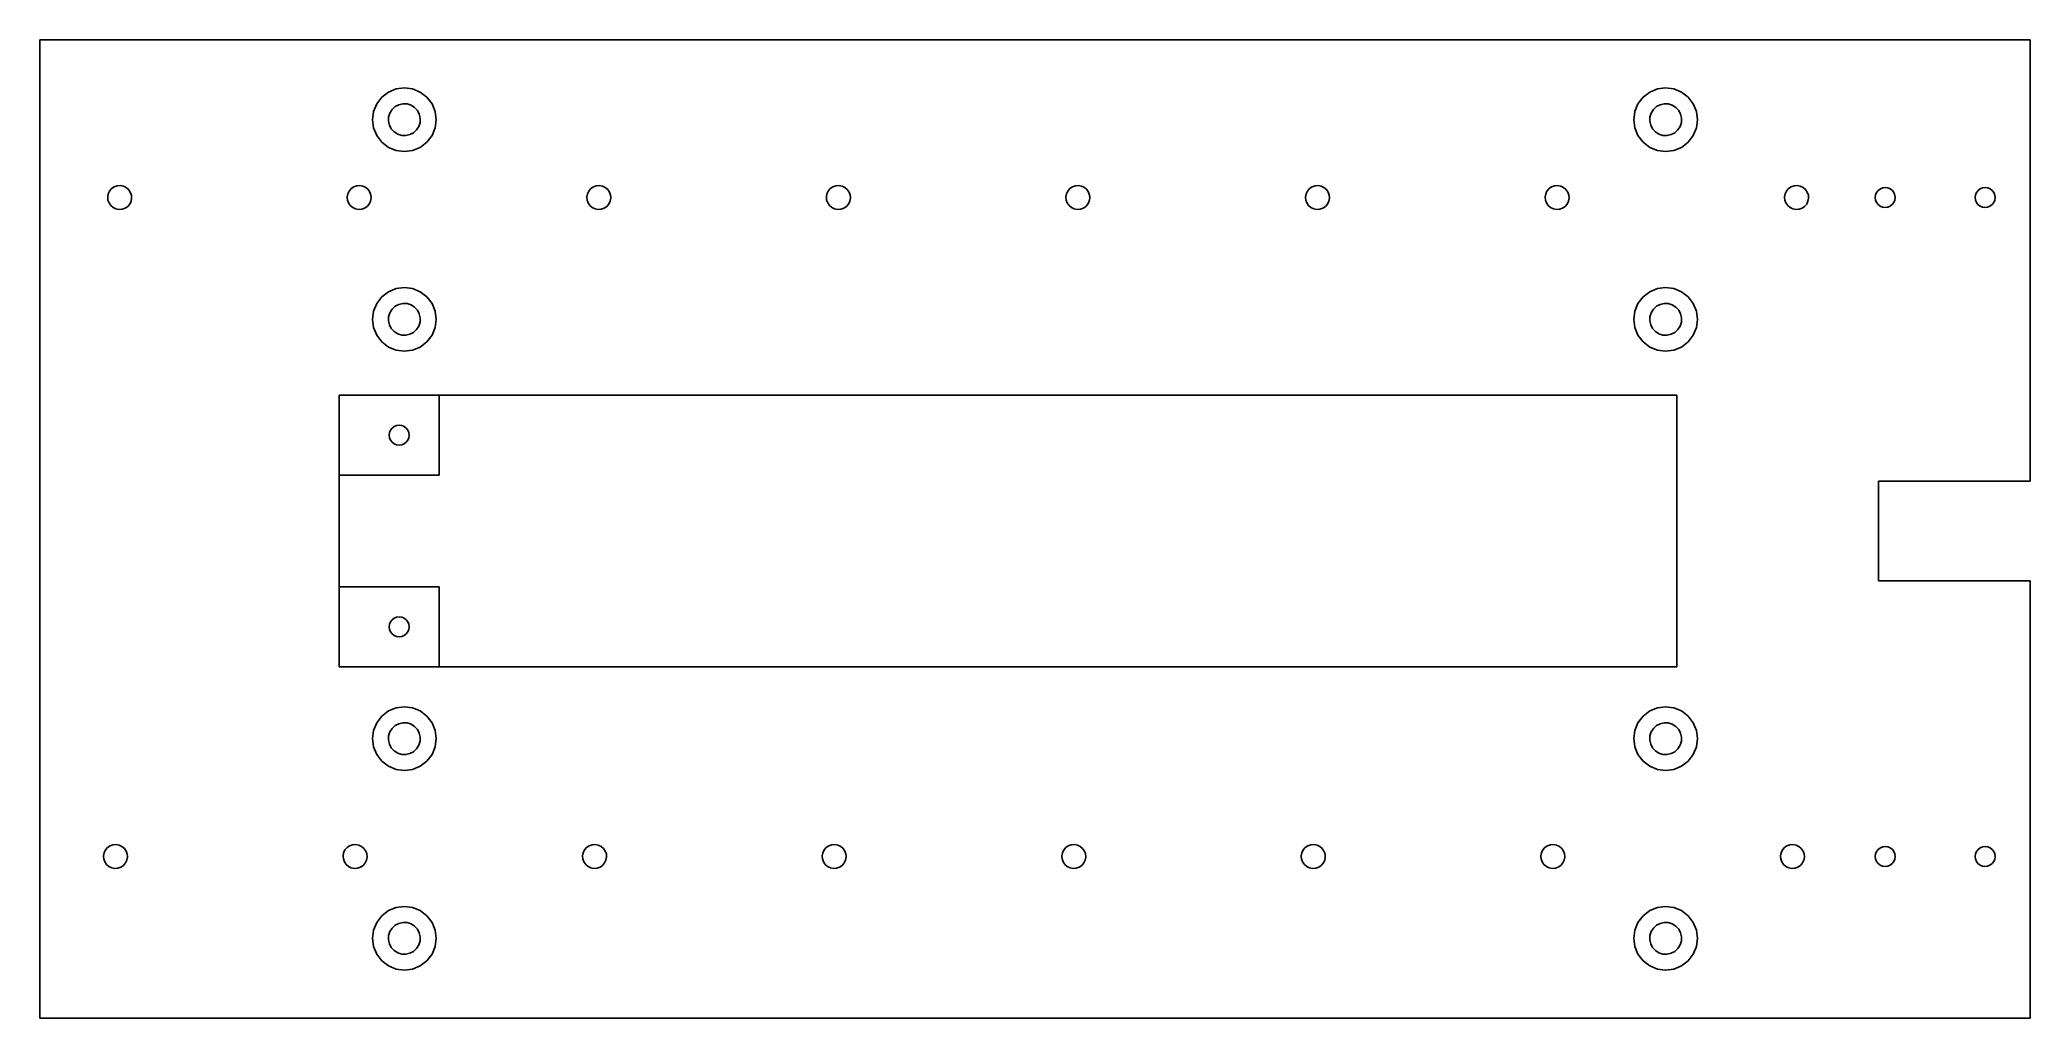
# Model space of a CAD drawing. Header units: inches. Extents: x 0 to 498, y 0 to 245.
import ezdxf

# ---------------------------------------------------------------- set-up
doc = ezdxf.new("R2010")
doc.units = ezdxf.units.IN
doc.header["$MEASUREMENT"] = 0

msp = doc.modelspace()

# ---------------------------------------------------------------- linework, layer by layer
for p, q in [((498.5, 245), (0, 245)), ((0, 245), (0, 0)), ((498.5, 134.5), (498.5, 245)), ((84.37, 229), (85.64, 230.66)), ((85.64, 230.66), (87.3, 231.93)), ((87.3, 231.93), (89.23, 232.73)), ((89.23, 232.73), (91.3, 233)), ((91.3, 233), (93.37, 232.73)), ((93.37, 232.73), (95.3, 231.93)), ((95.3, 231.93), (96.96, 230.66)), ((96.96, 230.66), (98.23, 229)), ((400.27, 229), (401.54, 230.66)), ((401.54, 230.66), (403.2, 231.93)), ((403.2, 231.93), (405.13, 232.73)), ((405.13, 232.73), (407.2, 233)), ((407.2, 233), (409.27, 232.73)), ((409.27, 232.73), (411.2, 231.93)), ((411.2, 231.93), (412.86, 230.66)), ((412.86, 230.66), (414.13, 229)), ((83.3, 225), (83.57, 227.07)), ((83.57, 222.93), (83.3, 225)), ((83.57, 227.07), (84.37, 229)), ((87.32, 224.63), (87.36, 225.67)), ((87.55, 223.61), (87.32, 224.63)), ((87.67, 226.67), (87.36, 225.67)), ((87.67, 226.67), (88.22, 227.55)), ((88.22, 227.55), (88.99, 228.26)), ((88.99, 228.26), (89.91, 228.75)), ((90.93, 228.98), (89.91, 228.75)), ((90.93, 228.98), (91.97, 228.94)), ((92.97, 228.63), (91.97, 228.94)), ((93.85, 228.08), (92.97, 228.63)), ((94.56, 227.31), (93.85, 228.08)), ((95.05, 226.39), (94.56, 227.31)), ((95.24, 224.33), (94.93, 223.33)), ((95.28, 225.37), (95.05, 226.39)), ((95.24, 224.33), (95.28, 225.37)), ((98.23, 229), (99.03, 227.07)), ((99.03, 227.07), (99.3, 225)), ((99.3, 225), (99.03, 222.93)), ((399.2, 225), (399.47, 227.07)), ((399.47, 222.93), (399.2, 225)), ((399.47, 227.07), (400.27, 229)), ((403.26, 225.67), (403.22, 224.63)), ((403.22, 224.63), (403.45, 223.61)), ((403.57, 226.67), (403.26, 225.67)), ((403.57, 226.67), (404.12, 227.55)), ((404.12, 227.55), (404.89, 228.26)), ((404.89, 228.26), (405.81, 228.75)), ((406.83, 228.98), (405.81, 228.75)), ((407.87, 228.94), (406.83, 228.98)), ((408.87, 228.63), (407.87, 228.94)), ((409.75, 228.08), (408.87, 228.63)), ((410.46, 227.31), (409.75, 228.08)), ((410.95, 226.39), (410.46, 227.31)), ((410.83, 223.33), (411.14, 224.33)), ((411.18, 225.37), (410.95, 226.39)), ((411.14, 224.33), (411.18, 225.37)), ((414.13, 229), (414.93, 227.07)), ((414.93, 227.07), (415.2, 225)), ((415.2, 225), (414.93, 222.93)), ((84.37, 221), (83.57, 222.93)), ((85.64, 219.34), (84.37, 221)), ((87.3, 218.07), (85.64, 219.34)), ((88.04, 222.69), (87.55, 223.61)), ((88.04, 222.69), (88.75, 221.92)), ((89.63, 221.37), (88.75, 221.92)), ((89.63, 221.37), (90.63, 221.06)), ((91.67, 221.02), (90.63, 221.06)), ((92.69, 221.25), (91.67, 221.02)), ((92.69, 221.25), (93.61, 221.74)), ((94.38, 222.45), (93.61, 221.74)), ((94.93, 223.33), (94.38, 222.45)), ((96.96, 219.34), (95.3, 218.07)), ((98.23, 221), (96.96, 219.34)), ((99.03, 222.93), (98.23, 221)), ((400.27, 221), (399.47, 222.93)), ((401.54, 219.34), (400.27, 221)), ((403.2, 218.07), (401.54, 219.34)), ((403.45, 223.61), (403.94, 222.69)), ((403.94, 222.69), (404.65, 221.92)), ((404.65, 221.92), (405.53, 221.37)), ((405.53, 221.37), (406.53, 221.06)), ((406.53, 221.06), (407.57, 221.02)), ((407.57, 221.02), (408.59, 221.25)), ((408.59, 221.25), (409.51, 221.74)), ((409.51, 221.74), (410.28, 222.45)), ((410.28, 222.45), (410.83, 223.33)), ((412.86, 219.34), (411.2, 218.07)), ((414.13, 221), (412.86, 219.34)), ((414.93, 222.93), (414.13, 221)), ((89.23, 217.27), (87.3, 218.07)), ((91.3, 217), (89.23, 217.27)), ((93.37, 217.27), (91.3, 217)), ((95.3, 218.07), (93.37, 217.27)), ((405.13, 217.27), (403.2, 218.07)), ((407.2, 217), (405.13, 217.27)), ((409.27, 217.27), (407.2, 217)), ((411.2, 218.07), (409.27, 217.27)), ((17.15, 206.43), (17, 205.66)), ((17, 205.66), (17, 205.5)), ((17, 205.5), (17.07, 204.88)), ((17.33, 204.14), (17.07, 204.88)), ((17.15, 206.43), (17.48, 207.13)), ((17.99, 207.73), (17.48, 207.13)), ((18.64, 208.17), (17.99, 207.73)), ((18.64, 208.17), (19.38, 208.43)), ((19.38, 208.43), (20.16, 208.5)), ((20.93, 208.35), (20.16, 208.5)), ((20.93, 208.35), (21.63, 208.02)), ((22.23, 207.51), (21.63, 208.02)), ((22.67, 206.86), (22.23, 207.51)), ((22.52, 203.87), (22.85, 204.57)), ((22.94, 206.12), (22.67, 206.86)), ((23, 205.34), (22.85, 204.57)), ((23, 205.5), (22.94, 206.12)), ((23, 205.34), (23, 205.5)), ((77, 205.66), (77.15, 206.43)), ((77, 205.66), (77, 205.5)), ((77, 205.5), (77.07, 204.88)), ((77.33, 204.14), (77.07, 204.88)), ((77.48, 207.13), (77.15, 206.43)), ((77.99, 207.73), (77.48, 207.13)), ((78.64, 208.17), (77.99, 207.73)), ((79.38, 208.43), (78.64, 208.17)), ((80.16, 208.5), (79.38, 208.43)), ((80.93, 208.35), (80.16, 208.5)), ((81.63, 208.02), (80.93, 208.35)), ((82.23, 207.51), (81.63, 208.02)), ((82.23, 207.51), (82.67, 206.86)), ((82.85, 204.57), (82.52, 203.87)), ((82.67, 206.86), (82.94, 206.12)), ((83, 205.34), (82.85, 204.57)), ((83, 205.5), (82.94, 206.12)), ((83, 205.34), (83, 205.5)), ((137, 205.66), (137.15, 206.43)), ((137, 205.66), (137, 205.5)), ((137, 205.5), (137.07, 204.88)), ((137.33, 204.14), (137.07, 204.88)), ((137.15, 206.43), (137.48, 207.13)), ((137.99, 207.73), (137.48, 207.13)), ((138.64, 208.17), (137.99, 207.73)), ((139.38, 208.43), (138.64, 208.17)), ((140.16, 208.5), (139.38, 208.43)), ((140.93, 208.35), (140.16, 208.5)), ((140.93, 208.35), (141.63, 208.02)), ((141.63, 208.02), (142.23, 207.51)), ((142.67, 206.86), (142.23, 207.51)), ((142.52, 203.87), (142.85, 204.57)), ((142.94, 206.12), (142.67, 206.86)), ((143, 205.34), (142.85, 204.57)), ((143, 205.5), (142.94, 206.12)), ((143, 205.34), (143, 205.5)), ((197, 205.66), (197.15, 206.43)), ((197, 205.5), (197, 205.66)), ((197.07, 204.88), (197, 205.5)), ((197.07, 204.88), (197.33, 204.14)), ((197.15, 206.43), (197.48, 207.13)), ((197.99, 207.73), (197.48, 207.13)), ((198.64, 208.17), (197.99, 207.73)), ((199.38, 208.43), (198.64, 208.17)), ((200.16, 208.5), (199.38, 208.43)), ((200.16, 208.5), (200.93, 208.35)), ((201.63, 208.02), (200.93, 208.35)), ((201.63, 208.02), (202.23, 207.51)), ((202.67, 206.86), (202.23, 207.51)), ((202.52, 203.87), (202.85, 204.57)), ((202.67, 206.86), (202.94, 206.12)), ((202.85, 204.57), (203, 205.34)), ((203, 205.5), (202.94, 206.12)), ((203, 205.5), (203, 205.34)), ((257.15, 206.43), (257, 205.66)), ((257, 205.66), (257, 205.5)), ((257, 205.5), (257.07, 204.88)), ((257.33, 204.14), (257.07, 204.88)), ((257.15, 206.43), (257.48, 207.13)), ((257.99, 207.73), (257.48, 207.13)), ((258.64, 208.17), (257.99, 207.73)), ((258.64, 208.17), (259.38, 208.43)), ((259.38, 208.43), (260.16, 208.5)), ((260.93, 208.35), (260.16, 208.5)), ((261.63, 208.02), (260.93, 208.35)), ((261.63, 208.02), (262.23, 207.51)), ((262.67, 206.86), (262.23, 207.51)), ((262.52, 203.87), (262.85, 204.57)), ((262.94, 206.12), (262.67, 206.86)), ((263, 205.34), (262.85, 204.57)), ((263, 205.5), (262.94, 206.12)), ((263, 205.34), (263, 205.5)), ((317, 205.66), (317.15, 206.43)), ((317, 205.5), (317, 205.66)), ((317, 205.5), (317.07, 204.88)), ((317.07, 204.88), (317.33, 204.14)), ((317.15, 206.43), (317.48, 207.13)), ((317.48, 207.13), (317.99, 207.73)), ((317.99, 207.73), (318.64, 208.17)), ((318.64, 208.17), (319.38, 208.43)), ((320.16, 208.5), (319.38, 208.43)), ((320.16, 208.5), (320.93, 208.35)), ((321.63, 208.02), (320.93, 208.35)), ((321.63, 208.02), (322.23, 207.51)), ((322.23, 207.51), (322.67, 206.86)), ((322.52, 203.87), (322.85, 204.57)), ((322.94, 206.12), (322.67, 206.86)), ((322.85, 204.57), (323, 205.34)), ((323, 205.5), (322.94, 206.12)), ((323, 205.5), (323, 205.34)), ((377, 205.66), (377.15, 206.43)), ((377, 205.5), (377, 205.66)), ((377.07, 204.88), (377, 205.5)), ((377.33, 204.14), (377.07, 204.88)), ((377.48, 207.13), (377.15, 206.43)), ((377.99, 207.73), (377.48, 207.13)), ((378.64, 208.17), (377.99, 207.73)), ((378.64, 208.17), (379.38, 208.43)), ((379.38, 208.43), (380.16, 208.5)), ((380.93, 208.35), (380.16, 208.5)), ((381.63, 208.02), (380.93, 208.35)), ((382.23, 207.51), (381.63, 208.02)), ((382.23, 207.51), (382.67, 206.86)), ((382.52, 203.87), (382.85, 204.57)), ((382.67, 206.86), (382.94, 206.12)), ((382.85, 204.57), (383, 205.34)), ((382.94, 206.12), (383, 205.5)), ((383, 205.34), (383, 205.5)), ((437.15, 206.43), (437, 205.66)), ((437, 205.5), (437, 205.66)), ((437, 205.5), (437.07, 204.88)), ((437.33, 204.14), (437.07, 204.88)), ((437.15, 206.43), (437.48, 207.13)), ((437.48, 207.13), (437.99, 207.73)), ((438.64, 208.17), (437.99, 207.73)), ((439.38, 208.43), (438.64, 208.17)), ((439.38, 208.43), (440.16, 208.5)), ((440.16, 208.5), (440.93, 208.35)), ((441.63, 208.02), (440.93, 208.35)), ((442.23, 207.51), (441.63, 208.02)), ((442.23, 207.51), (442.67, 206.86)), ((442.85, 204.57), (442.52, 203.87)), ((442.94, 206.12), (442.67, 206.86)), ((443, 205.34), (442.85, 204.57)), ((443, 205.5), (442.94, 206.12)), ((443, 205.5), (443, 205.34)), ((459.7, 205.52), (459.79, 206.17)), ((459.78, 204.87), (459.7, 205.52)), ((459.78, 204.87), (460.03, 204.27)), ((459.79, 206.17), (460.04, 206.77)), ((460.45, 207.28), (460.04, 206.77)), ((460.45, 207.28), (460.97, 207.67)), ((461.57, 207.92), (460.97, 207.67)), ((462.22, 208), (461.57, 207.92)), ((462.87, 207.91), (462.22, 208)), ((463.47, 207.66), (462.87, 207.91)), ((463.98, 207.25), (463.47, 207.66)), ((464.37, 206.73), (463.98, 207.25)), ((464.36, 204.23), (464.61, 204.83)), ((464.37, 206.73), (464.62, 206.13)), ((464.61, 204.83), (464.7, 205.48)), ((464.7, 205.48), (464.62, 206.13)), ((484.79, 206.17), (484.7, 205.52)), ((484.7, 205.52), (484.78, 204.87)), ((484.78, 204.87), (485.03, 204.27)), ((485.04, 206.77), (484.79, 206.17)), ((485.45, 207.28), (485.04, 206.77)), ((485.97, 207.67), (485.45, 207.28)), ((486.57, 207.92), (485.97, 207.67)), ((487.22, 208), (486.57, 207.92)), ((487.87, 207.91), (487.22, 208)), ((488.47, 207.66), (487.87, 207.91)), ((488.98, 207.25), (488.47, 207.66)), ((489.37, 206.73), (488.98, 207.25)), ((489.36, 204.23), (489.61, 204.83)), ((489.62, 206.13), (489.37, 206.73)), ((489.61, 204.83), (489.7, 205.48)), ((489.7, 205.48), (489.62, 206.13)), ((17.33, 204.14), (17.77, 203.49)), ((17.77, 203.49), (18.37, 202.98)), ((19.07, 202.65), (18.37, 202.98)), ((19.07, 202.65), (19.84, 202.5)), ((20.62, 202.57), (19.84, 202.5)), ((21.36, 202.83), (20.62, 202.57)), ((21.36, 202.83), (22.01, 203.27)), ((22.01, 203.27), (22.52, 203.87)), ((77.33, 204.14), (77.77, 203.49)), ((77.77, 203.49), (78.37, 202.98)), ((78.37, 202.98), (79.07, 202.65)), ((79.84, 202.5), (79.07, 202.65)), ((80.62, 202.57), (79.84, 202.5)), ((80.62, 202.57), (81.36, 202.83)), ((82.01, 203.27), (81.36, 202.83)), ((82.52, 203.87), (82.01, 203.27)), ((137.77, 203.49), (137.33, 204.14)), ((137.77, 203.49), (138.37, 202.98)), ((139.07, 202.65), (138.37, 202.98)), ((139.84, 202.5), (139.07, 202.65)), ((140.62, 202.57), (139.84, 202.5)), ((140.62, 202.57), (141.36, 202.83)), ((142.01, 203.27), (141.36, 202.83)), ((142.01, 203.27), (142.52, 203.87)), ((197.33, 204.14), (197.77, 203.49)), ((197.77, 203.49), (198.37, 202.98)), ((199.07, 202.65), (198.37, 202.98)), ((199.07, 202.65), (199.84, 202.5)), ((200.62, 202.57), (199.84, 202.5)), ((200.62, 202.57), (201.36, 202.83)), ((201.36, 202.83), (202.01, 203.27)), ((202.52, 203.87), (202.01, 203.27)), ((257.77, 203.49), (257.33, 204.14)), ((258.37, 202.98), (257.77, 203.49)), ((258.37, 202.98), (259.07, 202.65)), ((259.84, 202.5), (259.07, 202.65)), ((259.84, 202.5), (260.62, 202.57)), ((261.36, 202.83), (260.62, 202.57)), ((261.36, 202.83), (262.01, 203.27)), ((262.52, 203.87), (262.01, 203.27)), ((317.77, 203.49), (317.33, 204.14)), ((317.77, 203.49), (318.37, 202.98)), ((318.37, 202.98), (319.07, 202.65)), ((319.84, 202.5), (319.07, 202.65)), ((319.84, 202.5), (320.62, 202.57)), ((321.36, 202.83), (320.62, 202.57)), ((322.01, 203.27), (321.36, 202.83)), ((322.01, 203.27), (322.52, 203.87)), ((377.33, 204.14), (377.77, 203.49)), ((378.37, 202.98), (377.77, 203.49)), ((379.07, 202.65), (378.37, 202.98)), ((379.84, 202.5), (379.07, 202.65)), ((379.84, 202.5), (380.62, 202.57)), ((380.62, 202.57), (381.36, 202.83)), ((382.01, 203.27), (381.36, 202.83)), ((382.52, 203.87), (382.01, 203.27)), ((437.33, 204.14), (437.77, 203.49)), ((438.37, 202.98), (437.77, 203.49)), ((439.07, 202.65), (438.37, 202.98)), ((439.07, 202.65), (439.84, 202.5)), ((439.84, 202.5), (440.62, 202.57)), ((440.62, 202.57), (441.36, 202.83)), ((442.01, 203.27), (441.36, 202.83)), ((442.52, 203.87), (442.01, 203.27)), ((460.03, 204.27), (460.42, 203.75)), ((460.42, 203.75), (460.93, 203.34)), ((461.53, 203.09), (460.93, 203.34)), ((461.53, 203.09), (462.18, 203)), ((462.83, 203.08), (462.18, 203)), ((462.83, 203.08), (463.43, 203.33)), ((463.95, 203.72), (463.43, 203.33)), ((463.95, 203.72), (464.36, 204.23)), ((485.03, 204.27), (485.42, 203.75)), ((485.42, 203.75), (485.93, 203.34)), ((485.93, 203.34), (486.53, 203.09)), ((486.53, 203.09), (487.18, 203)), ((487.18, 203), (487.83, 203.08)), ((487.83, 203.08), (488.43, 203.33)), ((488.95, 203.72), (488.43, 203.33)), ((488.95, 203.72), (489.36, 204.23)), ((84.37, 179), (85.64, 180.66)), ((85.64, 180.66), (87.3, 181.93)), ((87.3, 181.93), (89.23, 182.73)), ((89.23, 182.73), (91.3, 183)), ((91.3, 183), (93.37, 182.73)), ((93.37, 182.73), (95.3, 181.93)), ((95.3, 181.93), (96.96, 180.66)), ((96.96, 180.66), (98.23, 179)), ((400.27, 179), (401.54, 180.66)), ((401.54, 180.66), (403.2, 181.93)), ((403.2, 181.93), (405.13, 182.73)), ((405.13, 182.73), (407.2, 183)), ((407.2, 183), (409.27, 182.73)), ((409.27, 182.73), (411.2, 181.93)), ((411.2, 181.93), (412.86, 180.66)), ((412.86, 180.66), (414.13, 179)), ((83.3, 175), (83.57, 177.07)), ((83.57, 172.93), (83.3, 175)), ((83.57, 177.07), (84.37, 179)), ((87.36, 175.67), (87.32, 174.63)), ((87.32, 174.63), (87.55, 173.61)), ((87.67, 176.67), (87.36, 175.67)), ((88.22, 177.55), (87.67, 176.67)), ((88.99, 178.26), (88.22, 177.55)), ((89.91, 178.75), (88.99, 178.26)), ((89.91, 178.75), (90.93, 178.98)), ((91.97, 178.94), (90.93, 178.98)), ((92.97, 178.63), (91.97, 178.94)), ((93.85, 178.08), (92.97, 178.63)), ((94.56, 177.31), (93.85, 178.08)), ((95.05, 176.39), (94.56, 177.31)), ((95.28, 175.37), (95.05, 176.39)), ((95.24, 174.33), (95.28, 175.37)), ((98.23, 179), (99.03, 177.07)), ((99.03, 177.07), (99.3, 175)), ((99.3, 175), (99.03, 172.93)), ((399.2, 175), (399.47, 177.07)), ((399.47, 172.93), (399.2, 175)), ((399.47, 177.07), (400.27, 179)), ((403.26, 175.67), (403.22, 174.63)), ((403.22, 174.63), (403.45, 173.61)), ((403.57, 176.67), (403.26, 175.67)), ((404.12, 177.55), (403.57, 176.67)), ((404.89, 178.26), (404.12, 177.55)), ((405.81, 178.75), (404.89, 178.26)), ((406.83, 178.98), (405.81, 178.75)), ((407.87, 178.94), (406.83, 178.98)), ((408.87, 178.63), (407.87, 178.94)), ((409.75, 178.08), (408.87, 178.63)), ((410.46, 177.31), (409.75, 178.08)), ((410.95, 176.39), (410.46, 177.31)), ((411.18, 175.37), (410.95, 176.39)), ((411.14, 174.33), (411.18, 175.37)), ((414.13, 179), (414.93, 177.07)), ((414.93, 177.07), (415.2, 175)), ((415.2, 175), (414.93, 172.93)), ((84.37, 171), (83.57, 172.93)), ((85.64, 169.34), (84.37, 171)), ((87.55, 173.61), (88.04, 172.69)), ((88.04, 172.69), (88.75, 171.92)), ((88.75, 171.92), (89.63, 171.37)), ((89.63, 171.37), (90.63, 171.06)), ((90.63, 171.06), (91.67, 171.02)), ((91.67, 171.02), (92.69, 171.25)), ((92.69, 171.25), (93.61, 171.74)), ((93.61, 171.74), (94.38, 172.45)), ((94.38, 172.45), (94.93, 173.33)), ((94.93, 173.33), (95.24, 174.33)), ((98.23, 171), (96.96, 169.34)), ((99.03, 172.93), (98.23, 171)), ((400.27, 171), (399.47, 172.93)), ((401.54, 169.34), (400.27, 171)), ((403.45, 173.61), (403.94, 172.69)), ((403.94, 172.69), (404.65, 171.92)), ((404.65, 171.92), (405.53, 171.37)), ((405.53, 171.37), (406.53, 171.06)), ((406.53, 171.06), (407.57, 171.02)), ((407.57, 171.02), (408.59, 171.25)), ((408.59, 171.25), (409.51, 171.74)), ((409.51, 171.74), (410.28, 172.45)), ((410.28, 172.45), (410.83, 173.33)), ((410.83, 173.33), (411.14, 174.33)), ((414.13, 171), (412.86, 169.34)), ((414.93, 172.93), (414.13, 171)), ((87.3, 168.07), (85.64, 169.34)), ((89.23, 167.27), (87.3, 168.07)), ((91.3, 167), (89.23, 167.27)), ((93.37, 167.27), (91.3, 167)), ((95.3, 168.07), (93.37, 167.27)), ((96.96, 169.34), (95.3, 168.07)), ((403.2, 168.07), (401.54, 169.34)), ((405.13, 167.27), (403.2, 168.07)), ((407.2, 167), (405.13, 167.27)), ((409.27, 167.27), (407.2, 167)), ((411.2, 168.07), (409.27, 167.27)), ((412.86, 169.34), (411.2, 168.07)), ((100, 156), (75, 156)), ((75, 156), (75, 136)), ((100, 136), (100, 156)), ((100, 156), (410, 156)), ((410, 156), (410, 88)), ((87.5, 146), (87.59, 146.65)), ((87.59, 145.35), (87.5, 146)), ((87.83, 147.25), (87.59, 146.65)), ((87.83, 144.75), (87.59, 145.35)), ((87.83, 147.25), (88.23, 147.77)), ((88.23, 144.23), (87.83, 144.75)), ((88.23, 147.77), (88.75, 148.17)), ((88.75, 148.17), (89.35, 148.41)), ((89.35, 148.41), (90, 148.5)), ((90, 148.5), (90.65, 148.41)), ((90.65, 148.41), (91.25, 148.17)), ((91.77, 147.77), (91.25, 148.17)), ((91.77, 147.77), (92.17, 147.25)), ((92.17, 144.75), (91.77, 144.23)), ((92.17, 147.25), (92.41, 146.65)), ((92.41, 145.35), (92.17, 144.75)), ((92.41, 146.65), (92.5, 146)), ((92.5, 146), (92.41, 145.35)), ((88.75, 143.83), (88.23, 144.23)), ((89.35, 143.59), (88.75, 143.83)), ((90, 143.5), (89.35, 143.59)), ((90.65, 143.59), (90, 143.5)), ((91.25, 143.83), (90.65, 143.59)), ((91.77, 144.23), (91.25, 143.83)), ((75, 136), (100, 136)), ((75, 136), (75, 108)), ((498.5, 134.5), (460.5, 134.5)), ((460.5, 134.5), (460.5, 109.5)), ((75, 108), (75, 88)), ((100, 108), (75, 108)), ((100, 88), (100, 108)), ((460.5, 109.5), (498.5, 109.5)), ((498.5, 0), (498.5, 109.5)), ((88.23, 99.77), (87.83, 99.25)), ((88.75, 100.17), (88.23, 99.77)), ((89.35, 100.41), (88.75, 100.17)), ((90, 100.5), (89.35, 100.41)), ((90.65, 100.41), (90, 100.5)), ((91.25, 100.17), (90.65, 100.41)), ((91.77, 99.77), (91.25, 100.17)), ((91.77, 99.77), (92.17, 99.25)), ((87.59, 98.65), (87.5, 98)), ((87.5, 98), (87.59, 97.35)), ((87.83, 99.25), (87.59, 98.65)), ((87.59, 97.35), (87.83, 96.75)), ((87.83, 96.75), (88.23, 96.23)), ((88.23, 96.23), (88.75, 95.83)), ((88.75, 95.83), (89.35, 95.59)), ((89.35, 95.59), (90, 95.5)), ((90, 95.5), (90.65, 95.59)), ((90.65, 95.59), (91.25, 95.83)), ((91.25, 95.83), (91.77, 96.23)), ((91.77, 96.23), (92.17, 96.75)), ((92.41, 98.65), (92.17, 99.25)), ((92.17, 96.75), (92.41, 97.35)), ((92.41, 98.65), (92.5, 98)), ((92.41, 97.35), (92.5, 98)), ((75, 88), (100, 88)), ((410, 88), (100, 88)), ((84.37, 74), (85.64, 75.66)), ((85.64, 75.66), (87.3, 76.93)), ((87.3, 76.93), (89.23, 77.73)), ((89.23, 77.73), (91.3, 78)), ((91.3, 78), (93.37, 77.73)), ((93.37, 77.73), (95.3, 76.93)), ((95.3, 76.93), (96.96, 75.66)), ((96.96, 75.66), (98.23, 74)), ((400.27, 74), (401.54, 75.66)), ((401.54, 75.66), (403.2, 76.93)), ((403.2, 76.93), (405.13, 77.73)), ((405.13, 77.73), (407.2, 78)), ((407.2, 78), (409.27, 77.73)), ((409.27, 77.73), (411.2, 76.93)), ((411.2, 76.93), (412.86, 75.66)), ((412.86, 75.66), (414.13, 74)), ((83.3, 70), (83.57, 72.07)), ((83.57, 67.93), (83.3, 70)), ((83.57, 72.07), (84.37, 74)), ((87.36, 70.67), (87.32, 69.63)), ((87.36, 70.67), (87.67, 71.67)), ((87.67, 71.67), (88.22, 72.55)), ((88.99, 73.26), (88.22, 72.55)), ((89.91, 73.75), (88.99, 73.26)), ((90.93, 73.98), (89.91, 73.75)), ((91.97, 73.94), (90.93, 73.98)), ((91.97, 73.94), (92.97, 73.63)), ((92.97, 73.63), (93.85, 73.08)), ((94.56, 72.31), (93.85, 73.08)), ((94.56, 72.31), (95.05, 71.39)), ((95.28, 70.37), (95.05, 71.39)), ((95.24, 69.33), (95.28, 70.37)), ((98.23, 74), (99.03, 72.07)), ((99.03, 72.07), (99.3, 70)), ((99.3, 70), (99.03, 67.93)), ((399.2, 70), (399.47, 72.07)), ((399.47, 67.93), (399.2, 70)), ((399.47, 72.07), (400.27, 74)), ((403.22, 69.63), (403.26, 70.67)), ((403.57, 71.67), (403.26, 70.67)), ((404.12, 72.55), (403.57, 71.67)), ((404.89, 73.26), (404.12, 72.55)), ((405.81, 73.75), (404.89, 73.26)), ((405.81, 73.75), (406.83, 73.98)), ((406.83, 73.98), (407.87, 73.94)), ((407.87, 73.94), (408.87, 73.63)), ((408.87, 73.63), (409.75, 73.08)), ((409.75, 73.08), (410.46, 72.31)), ((410.46, 72.31), (410.95, 71.39)), ((410.95, 71.39), (411.18, 70.37)), ((411.18, 70.37), (411.14, 69.33)), ((414.13, 74), (414.93, 72.07)), ((414.93, 72.07), (415.2, 70)), ((415.2, 70), (414.93, 67.93)), ((84.37, 66), (83.57, 67.93)), ((85.64, 64.34), (84.37, 66)), ((87.55, 68.61), (87.32, 69.63)), ((87.55, 68.61), (88.04, 67.69)), ((88.75, 66.92), (88.04, 67.69)), ((88.75, 66.92), (89.63, 66.37)), ((90.63, 66.06), (89.63, 66.37)), ((90.63, 66.06), (91.67, 66.02)), ((91.67, 66.02), (92.69, 66.25)), ((93.61, 66.74), (92.69, 66.25)), ((94.38, 67.45), (93.61, 66.74)), ((94.38, 67.45), (94.93, 68.33)), ((94.93, 68.33), (95.24, 69.33)), ((98.23, 66), (96.96, 64.34)), ((99.03, 67.93), (98.23, 66)), ((400.27, 66), (399.47, 67.93)), ((401.54, 64.34), (400.27, 66)), ((403.45, 68.61), (403.22, 69.63)), ((403.45, 68.61), (403.94, 67.69)), ((403.94, 67.69), (404.65, 66.92)), ((404.65, 66.92), (405.53, 66.37)), ((406.53, 66.06), (405.53, 66.37)), ((407.57, 66.02), (406.53, 66.06)), ((408.59, 66.25), (407.57, 66.02)), ((408.59, 66.25), (409.51, 66.74)), ((410.28, 67.45), (409.51, 66.74)), ((410.83, 68.33), (410.28, 67.45)), ((411.14, 69.33), (410.83, 68.33)), ((414.13, 66), (412.86, 64.34)), ((414.93, 67.93), (414.13, 66)), ((87.3, 63.07), (85.64, 64.34)), ((89.23, 62.27), (87.3, 63.07)), ((91.3, 62), (89.23, 62.27)), ((93.37, 62.27), (91.3, 62)), ((95.3, 63.07), (93.37, 62.27)), ((96.96, 64.34), (95.3, 63.07)), ((403.2, 63.07), (401.54, 64.34)), ((405.13, 62.27), (403.2, 63.07)), ((407.2, 62), (405.13, 62.27)), ((409.27, 62.27), (407.2, 62)), ((411.2, 63.07), (409.27, 62.27)), ((412.86, 64.34), (411.2, 63.07)), ((16.1, 41.43), (15.95, 40.66)), ((15.95, 40.66), (15.95, 40.5)), ((15.95, 40.5), (16.02, 39.88)), ((16.43, 42.13), (16.1, 41.43)), ((16.94, 42.73), (16.43, 42.13)), ((17.59, 43.17), (16.94, 42.73)), ((18.33, 43.43), (17.59, 43.17)), ((19.11, 43.5), (18.33, 43.43)), ((19.88, 43.35), (19.11, 43.5)), ((20.58, 43.02), (19.88, 43.35)), ((21.18, 42.51), (20.58, 43.02)), ((21.62, 41.86), (21.18, 42.51)), ((21.62, 41.86), (21.89, 41.12)), ((21.8, 39.57), (21.95, 40.34)), ((21.95, 40.5), (21.89, 41.12)), ((21.95, 40.34), (21.95, 40.5)), ((76.1, 41.43), (75.95, 40.66)), ((75.95, 40.5), (75.95, 40.66)), ((75.95, 40.5), (76.02, 39.88)), ((76.43, 42.13), (76.1, 41.43)), ((76.94, 42.73), (76.43, 42.13)), ((77.59, 43.17), (76.94, 42.73)), ((78.33, 43.43), (77.59, 43.17)), ((79.11, 43.5), (78.33, 43.43)), ((79.11, 43.5), (79.88, 43.35)), ((79.88, 43.35), (80.58, 43.02)), ((81.18, 42.51), (80.58, 43.02)), ((81.62, 41.86), (81.18, 42.51)), ((81.89, 41.12), (81.62, 41.86)), ((81.8, 39.57), (81.95, 40.34)), ((81.95, 40.5), (81.89, 41.12)), ((81.95, 40.5), (81.95, 40.34)), ((135.95, 40.66), (136.1, 41.43)), ((135.95, 40.5), (135.95, 40.66)), ((136.02, 39.88), (135.95, 40.5)), ((136.1, 41.43), (136.43, 42.13)), ((136.43, 42.13), (136.94, 42.73)), ((136.94, 42.73), (137.59, 43.17)), ((137.59, 43.17), (138.33, 43.43)), ((138.33, 43.43), (139.11, 43.5)), ((139.88, 43.35), (139.11, 43.5)), ((139.88, 43.35), (140.58, 43.02)), ((140.58, 43.02), (141.18, 42.51)), ((141.62, 41.86), (141.18, 42.51)), ((141.62, 41.86), (141.89, 41.12)), ((141.95, 40.34), (141.8, 39.57)), ((141.89, 41.12), (141.95, 40.5)), ((141.95, 40.5), (141.95, 40.34)), ((195.95, 40.66), (196.1, 41.43)), ((195.95, 40.66), (195.95, 40.5)), ((195.95, 40.5), (196.02, 39.88)), ((196.1, 41.43), (196.43, 42.13)), ((196.43, 42.13), (196.94, 42.73)), ((196.94, 42.73), (197.59, 43.17)), ((197.59, 43.17), (198.33, 43.43)), ((199.11, 43.5), (198.33, 43.43)), ((199.11, 43.5), (199.88, 43.35)), ((199.88, 43.35), (200.58, 43.02)), ((200.58, 43.02), (201.18, 42.51)), ((201.18, 42.51), (201.62, 41.86)), ((201.62, 41.86), (201.89, 41.12)), ((201.95, 40.34), (201.8, 39.57)), ((201.89, 41.12), (201.95, 40.5)), ((201.95, 40.5), (201.95, 40.34)), ((256.1, 41.43), (255.95, 40.66)), ((255.95, 40.5), (255.95, 40.66)), ((256.02, 39.88), (255.95, 40.5)), ((256.1, 41.43), (256.43, 42.13)), ((256.43, 42.13), (256.94, 42.73)), ((256.94, 42.73), (257.59, 43.17)), ((257.59, 43.17), (258.33, 43.43)), ((258.33, 43.43), (259.11, 43.5)), ((259.11, 43.5), (259.88, 43.35)), ((260.58, 43.02), (259.88, 43.35)), ((260.58, 43.02), (261.18, 42.51)), ((261.18, 42.51), (261.62, 41.86)), ((261.62, 41.86), (261.89, 41.12)), ((261.95, 40.34), (261.8, 39.57)), ((261.89, 41.12), (261.95, 40.5)), ((261.95, 40.5), (261.95, 40.34)), ((315.95, 40.66), (316.1, 41.43)), ((315.95, 40.5), (315.95, 40.66)), ((316.02, 39.88), (315.95, 40.5)), ((316.1, 41.43), (316.43, 42.13)), ((316.43, 42.13), (316.94, 42.73)), ((316.94, 42.73), (317.59, 43.17)), ((317.59, 43.17), (318.33, 43.43)), ((319.11, 43.5), (318.33, 43.43)), ((319.11, 43.5), (319.88, 43.35)), ((319.88, 43.35), (320.58, 43.02)), ((320.58, 43.02), (321.18, 42.51)), ((321.18, 42.51), (321.62, 41.86)), ((321.62, 41.86), (321.89, 41.12)), ((321.95, 40.34), (321.8, 39.57)), ((321.89, 41.12), (321.95, 40.5)), ((321.95, 40.5), (321.95, 40.34)), ((375.95, 40.66), (376.1, 41.43)), ((375.95, 40.5), (375.95, 40.66)), ((376.02, 39.88), (375.95, 40.5)), ((376.1, 41.43), (376.43, 42.13)), ((376.43, 42.13), (376.94, 42.73)), ((376.94, 42.73), (377.59, 43.17)), ((377.59, 43.17), (378.33, 43.43)), ((379.11, 43.5), (378.33, 43.43)), ((379.88, 43.35), (379.11, 43.5)), ((380.58, 43.02), (379.88, 43.35)), ((380.58, 43.02), (381.18, 42.51)), ((381.18, 42.51), (381.62, 41.86)), ((381.89, 41.12), (381.62, 41.86)), ((381.95, 40.34), (381.8, 39.57)), ((381.89, 41.12), (381.95, 40.5)), ((381.95, 40.5), (381.95, 40.34)), ((435.95, 40.66), (436.1, 41.43)), ((435.95, 40.5), (435.95, 40.66)), ((436.02, 39.88), (435.95, 40.5)), ((436.1, 41.43), (436.43, 42.13)), ((436.94, 42.73), (436.43, 42.13)), ((436.94, 42.73), (437.59, 43.17)), ((438.33, 43.43), (437.59, 43.17)), ((439.11, 43.5), (438.33, 43.43)), ((439.11, 43.5), (439.88, 43.35)), ((439.88, 43.35), (440.58, 43.02)), ((440.58, 43.02), (441.18, 42.51)), ((441.18, 42.51), (441.62, 41.86)), ((441.62, 41.86), (441.89, 41.12)), ((441.95, 40.34), (441.8, 39.57)), ((441.89, 41.12), (441.95, 40.5)), ((441.95, 40.34), (441.95, 40.5)), ((459.79, 41.17), (459.7, 40.52)), ((459.7, 40.52), (459.78, 39.87)), ((460.04, 41.77), (459.79, 41.17)), ((460.45, 42.28), (460.04, 41.77)), ((460.45, 42.28), (460.97, 42.67)), ((461.57, 42.92), (460.97, 42.67)), ((462.22, 43), (461.57, 42.92)), ((462.87, 42.91), (462.22, 43)), ((462.87, 42.91), (463.47, 42.66)), ((463.98, 42.25), (463.47, 42.66)), ((464.37, 41.73), (463.98, 42.25)), ((464.62, 41.13), (464.37, 41.73)), ((464.7, 40.48), (464.61, 39.83)), ((464.7, 40.48), (464.62, 41.13)), ((484.79, 41.17), (484.7, 40.52)), ((484.7, 40.52), (484.78, 39.87)), ((485.04, 41.77), (484.79, 41.17)), ((485.45, 42.28), (485.04, 41.77)), ((485.45, 42.28), (485.97, 42.67)), ((486.57, 42.92), (485.97, 42.67)), ((487.22, 43), (486.57, 42.92)), ((487.87, 42.91), (487.22, 43)), ((487.87, 42.91), (488.47, 42.66)), ((488.98, 42.25), (488.47, 42.66)), ((489.37, 41.73), (488.98, 42.25)), ((489.62, 41.13), (489.37, 41.73)), ((489.61, 39.83), (489.7, 40.48)), ((489.7, 40.48), (489.62, 41.13)), ((16.02, 39.88), (16.28, 39.14)), ((16.28, 39.14), (16.72, 38.49)), ((16.72, 38.49), (17.32, 37.98)), ((18.02, 37.65), (17.32, 37.98)), ((18.02, 37.65), (18.79, 37.5)), ((19.57, 37.57), (18.79, 37.5)), ((19.57, 37.57), (20.31, 37.83)), ((20.31, 37.83), (20.96, 38.27)), ((21.47, 38.87), (20.96, 38.27)), ((21.47, 38.87), (21.8, 39.57)), ((76.28, 39.14), (76.02, 39.88)), ((76.28, 39.14), (76.72, 38.49)), ((77.32, 37.98), (76.72, 38.49)), ((78.02, 37.65), (77.32, 37.98)), ((78.02, 37.65), (78.79, 37.5)), ((78.79, 37.5), (79.57, 37.57)), ((79.57, 37.57), (80.31, 37.83)), ((80.31, 37.83), (80.96, 38.27)), ((80.96, 38.27), (81.47, 38.87)), ((81.47, 38.87), (81.8, 39.57)), ((136.28, 39.14), (136.02, 39.88)), ((136.72, 38.49), (136.28, 39.14)), ((137.32, 37.98), (136.72, 38.49)), ((138.02, 37.65), (137.32, 37.98)), ((138.79, 37.5), (138.02, 37.65)), ((139.57, 37.57), (138.79, 37.5)), ((140.31, 37.83), (139.57, 37.57)), ((140.96, 38.27), (140.31, 37.83)), ((141.47, 38.87), (140.96, 38.27)), ((141.8, 39.57), (141.47, 38.87)), ((196.02, 39.88), (196.28, 39.14)), ((196.72, 38.49), (196.28, 39.14)), ((197.32, 37.98), (196.72, 38.49)), ((198.02, 37.65), (197.32, 37.98)), ((198.79, 37.5), (198.02, 37.65)), ((199.57, 37.57), (198.79, 37.5)), ((200.31, 37.83), (199.57, 37.57)), ((200.96, 38.27), (200.31, 37.83)), ((201.47, 38.87), (200.96, 38.27)), ((201.8, 39.57), (201.47, 38.87)), ((256.28, 39.14), (256.02, 39.88)), ((256.72, 38.49), (256.28, 39.14)), ((257.32, 37.98), (256.72, 38.49)), ((257.32, 37.98), (258.02, 37.65)), ((258.79, 37.5), (258.02, 37.65)), ((259.57, 37.57), (258.79, 37.5)), ((260.31, 37.83), (259.57, 37.57)), ((260.31, 37.83), (260.96, 38.27)), ((261.47, 38.87), (260.96, 38.27)), ((261.8, 39.57), (261.47, 38.87)), ((316.28, 39.14), (316.02, 39.88)), ((316.72, 38.49), (316.28, 39.14)), ((316.72, 38.49), (317.32, 37.98)), ((318.02, 37.65), (317.32, 37.98)), ((318.79, 37.5), (318.02, 37.65)), ((319.57, 37.57), (318.79, 37.5)), ((319.57, 37.57), (320.31, 37.83)), ((320.96, 38.27), (320.31, 37.83)), ((320.96, 38.27), (321.47, 38.87)), ((321.8, 39.57), (321.47, 38.87)), ((376.02, 39.88), (376.28, 39.14)), ((376.72, 38.49), (376.28, 39.14)), ((377.32, 37.98), (376.72, 38.49)), ((378.02, 37.65), (377.32, 37.98)), ((378.79, 37.5), (378.02, 37.65)), ((379.57, 37.57), (378.79, 37.5)), ((380.31, 37.83), (379.57, 37.57)), ((380.96, 38.27), (380.31, 37.83)), ((381.47, 38.87), (380.96, 38.27)), ((381.47, 38.87), (381.8, 39.57)), ((436.02, 39.88), (436.28, 39.14)), ((436.28, 39.14), (436.72, 38.49)), ((436.72, 38.49), (437.32, 37.98)), ((437.32, 37.98), (438.02, 37.65)), ((438.02, 37.65), (438.79, 37.5)), ((438.79, 37.5), (439.57, 37.57)), ((440.31, 37.83), (439.57, 37.57)), ((440.96, 38.27), (440.31, 37.83)), ((441.47, 38.87), (440.96, 38.27)), ((441.8, 39.57), (441.47, 38.87)), ((459.78, 39.87), (460.03, 39.27)), ((460.42, 38.75), (460.03, 39.27)), ((460.93, 38.34), (460.42, 38.75)), ((461.53, 38.09), (460.93, 38.34)), ((462.18, 38), (461.53, 38.09)), ((462.18, 38), (462.83, 38.08)), ((463.43, 38.33), (462.83, 38.08)), ((463.43, 38.33), (463.95, 38.72)), ((464.36, 39.23), (463.95, 38.72)), ((464.36, 39.23), (464.61, 39.83)), ((484.78, 39.87), (485.03, 39.27)), ((485.42, 38.75), (485.03, 39.27)), ((485.42, 38.75), (485.93, 38.34)), ((485.93, 38.34), (486.53, 38.09)), ((486.53, 38.09), (487.18, 38)), ((487.18, 38), (487.83, 38.08)), ((487.83, 38.08), (488.43, 38.33)), ((488.95, 38.72), (488.43, 38.33)), ((488.95, 38.72), (489.36, 39.23)), ((489.36, 39.23), (489.61, 39.83)), ((84.37, 24), (85.64, 25.66)), ((85.64, 25.66), (87.3, 26.93)), ((87.3, 26.93), (89.23, 27.73)), ((89.23, 27.73), (91.3, 28)), ((91.3, 28), (93.37, 27.73)), ((93.37, 27.73), (95.3, 26.93)), ((95.3, 26.93), (96.96, 25.66)), ((96.96, 25.66), (98.23, 24)), ((400.27, 24), (401.54, 25.66)), ((401.54, 25.66), (403.2, 26.93)), ((403.2, 26.93), (405.13, 27.73)), ((405.13, 27.73), (407.2, 28)), ((407.2, 28), (409.27, 27.73)), ((409.27, 27.73), (411.2, 26.93)), ((411.2, 26.93), (412.86, 25.66)), ((412.86, 25.66), (414.13, 24)), ((83.3, 20), (83.57, 22.07)), ((83.57, 17.93), (83.3, 20)), ((83.57, 22.07), (84.37, 24)), ((87.36, 20.67), (87.32, 19.63)), ((87.36, 20.67), (87.67, 21.67)), ((87.67, 21.67), (88.22, 22.55)), ((88.22, 22.55), (88.99, 23.26)), ((88.99, 23.26), (89.91, 23.75)), ((90.93, 23.98), (89.91, 23.75)), ((91.97, 23.94), (90.93, 23.98)), ((91.97, 23.94), (92.97, 23.63)), ((93.85, 23.08), (92.97, 23.63)), ((94.56, 22.31), (93.85, 23.08)), ((95.05, 21.39), (94.56, 22.31)), ((95.28, 20.37), (95.05, 21.39)), ((95.24, 19.33), (95.28, 20.37)), ((98.23, 24), (99.03, 22.07)), ((99.03, 22.07), (99.3, 20)), ((99.3, 20), (99.03, 17.93)), ((399.2, 20), (399.47, 22.07)), ((399.47, 17.93), (399.2, 20)), ((399.47, 22.07), (400.27, 24)), ((403.26, 20.67), (403.22, 19.63)), ((403.57, 21.67), (403.26, 20.67)), ((404.12, 22.55), (403.57, 21.67)), ((404.89, 23.26), (404.12, 22.55)), ((405.81, 23.75), (404.89, 23.26)), ((406.83, 23.98), (405.81, 23.75)), ((407.87, 23.94), (406.83, 23.98)), ((408.87, 23.63), (407.87, 23.94)), ((409.75, 23.08), (408.87, 23.63)), ((410.46, 22.31), (409.75, 23.08)), ((410.95, 21.39), (410.46, 22.31)), ((411.18, 20.37), (410.95, 21.39)), ((411.14, 19.33), (411.18, 20.37)), ((414.13, 24), (414.93, 22.07)), ((414.93, 22.07), (415.2, 20)), ((415.2, 20), (414.93, 17.93)), ((84.37, 16), (83.57, 17.93)), ((85.64, 14.34), (84.37, 16)), ((87.32, 19.63), (87.55, 18.61)), ((88.04, 17.69), (87.55, 18.61)), ((88.04, 17.69), (88.75, 16.92)), ((89.63, 16.37), (88.75, 16.92)), ((90.63, 16.06), (89.63, 16.37)), ((90.63, 16.06), (91.67, 16.02)), ((91.67, 16.02), (92.69, 16.25)), ((93.61, 16.74), (92.69, 16.25)), ((93.61, 16.74), (94.38, 17.45)), ((94.93, 18.33), (94.38, 17.45)), ((95.24, 19.33), (94.93, 18.33)), ((98.23, 16), (96.96, 14.34)), ((99.03, 17.93), (98.23, 16)), ((400.27, 16), (399.47, 17.93)), ((401.54, 14.34), (400.27, 16)), ((403.22, 19.63), (403.45, 18.61)), ((403.45, 18.61), (403.94, 17.69)), ((403.94, 17.69), (404.65, 16.92)), ((404.65, 16.92), (405.53, 16.37)), ((405.53, 16.37), (406.53, 16.06)), ((406.53, 16.06), (407.57, 16.02)), ((407.57, 16.02), (408.59, 16.25)), ((408.59, 16.25), (409.51, 16.74)), ((409.51, 16.74), (410.28, 17.45)), ((410.28, 17.45), (410.83, 18.33)), ((410.83, 18.33), (411.14, 19.33)), ((414.13, 16), (412.86, 14.34)), ((414.93, 17.93), (414.13, 16)), ((87.3, 13.07), (85.64, 14.34)), ((89.23, 12.27), (87.3, 13.07)), ((91.3, 12), (89.23, 12.27)), ((93.37, 12.27), (91.3, 12)), ((95.3, 13.07), (93.37, 12.27)), ((96.96, 14.34), (95.3, 13.07)), ((403.2, 13.07), (401.54, 14.34)), ((405.13, 12.27), (403.2, 13.07)), ((407.2, 12), (405.13, 12.27)), ((409.27, 12.27), (407.2, 12)), ((411.2, 13.07), (409.27, 12.27)), ((412.86, 14.34), (411.2, 13.07)), ((0, 0), (498.5, 0))]:
    msp.add_line(p, q)

doc.saveas('drawing.dxf')
